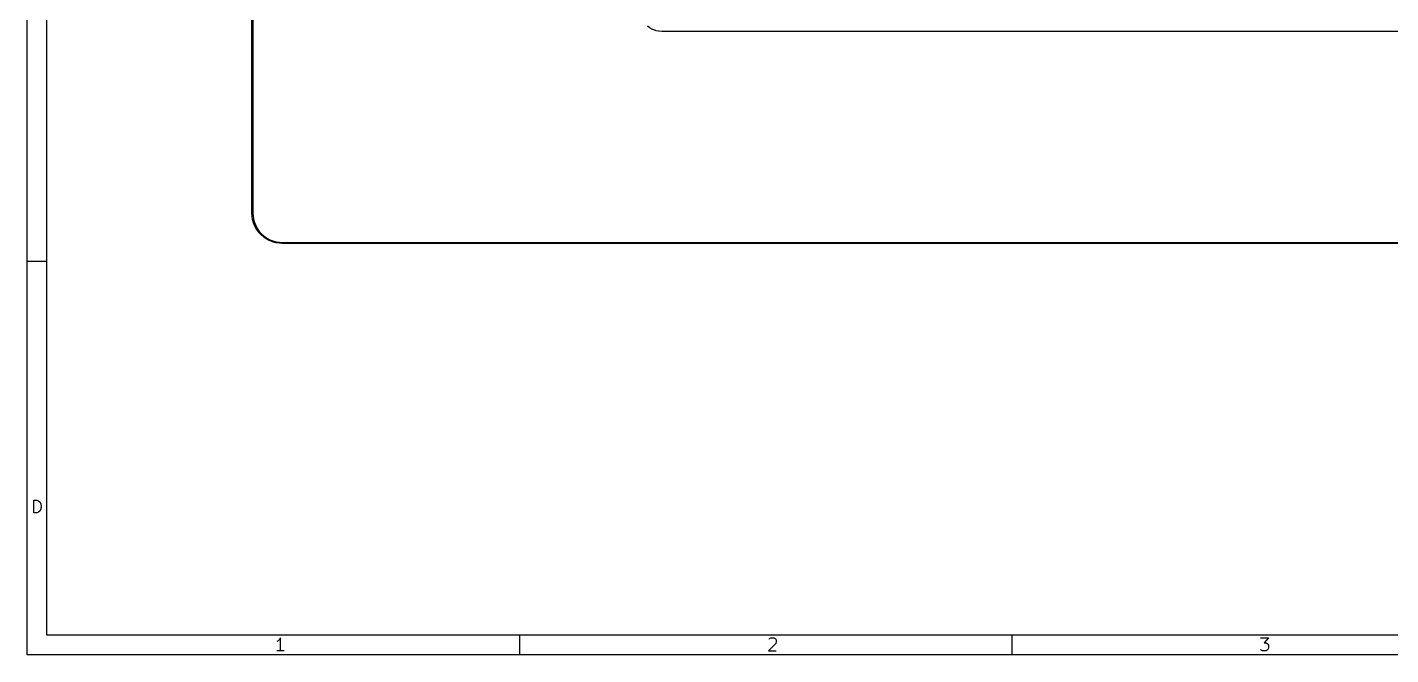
# Model space of a CAD drawing. Header units: inches. Extents: x 0.4 to 11.3, y -7.9 to -0.4.
# Drawn here: x 0.39 to 5.85, y -7.87 to -5.36 of the extents above; entities that cross this region are included whole.
import ezdxf

# ---------------------------------------------------------------- set-up
doc = ezdxf.new("R2010")
doc.units = ezdxf.units.IN
doc.header["$MEASUREMENT"] = 0
doc.layers.add('Adhesive', color=254, linetype='CONTINUOUS', true_color=0xb4dbd2)

msp = doc.modelspace()

# ---------------------------------------------------------------- linework, layer by layer
at = {"layer": 'Adhesive', "linetype": 'CONTINUOUS'}
for p, q in [((1.2924, -6.1086), (1.2924, -1.0513)), ((1.2964, -1.0513), (1.2964, -6.1086)), ((2.8835, -5.3667), (2.8745, -5.3599)), ((2.8841, -5.367), (2.8835, -5.3667)), ((2.8847, -5.3674), (2.8841, -5.367)), ((2.8945, -5.3728), (2.8847, -5.3674)), ((2.8952, -5.3731), (2.8945, -5.3728)), ((2.8958, -5.3734), (2.8952, -5.3731)), ((2.9063, -5.3773), (2.8958, -5.3734)), ((2.907, -5.3775), (2.9063, -5.3773)), ((2.9077, -5.3777), (2.907, -5.3775)), ((2.9186, -5.3801), (2.9077, -5.3777)), ((2.9193, -5.3802), (2.9186, -5.3801)), ((2.92, -5.3803), (2.9193, -5.3802)), ((2.9312, -5.3811), (2.92, -5.3803)), ((2.9316, -5.3811), (2.9312, -5.3811)), ((2.9319, -5.3811), (2.9316, -5.3811)), ((8.9162, -5.3811), (2.9319, -5.3811)), ((1.2924, -6.1087), (1.2924, -6.1086)), ((1.2929, -6.119), (1.2924, -6.1087)), ((1.2924, -6.1087), (1.2924, -6.1087)), ((1.2929, -6.1191), (1.2929, -6.119)), ((1.2929, -6.1192), (1.2929, -6.1191)), ((1.2949, -6.1328), (1.2929, -6.1192)), ((1.2949, -6.1329), (1.2949, -6.1328)), ((1.2949, -6.133), (1.2949, -6.1329)), ((1.2985, -6.1463), (1.2949, -6.133)), ((1.2964, -6.1086), (1.2968, -6.1188)), ((1.2968, -6.1188), (1.2988, -6.1321)), ((1.2986, -6.1464), (1.2985, -6.1463)), ((1.2986, -6.1465), (1.2986, -6.1464)), ((1.3036, -6.1593), (1.2986, -6.1465)), ((1.2988, -6.1321), (1.3023, -6.1452)), ((1.3023, -6.1452), (1.3073, -6.1577)), ((1.3037, -6.1594), (1.3036, -6.1593)), ((1.3037, -6.1595), (1.3037, -6.1594)), ((1.3103, -6.1716), (1.3037, -6.1595)), ((1.3073, -6.1577), (1.3137, -6.1696)), ((1.3103, -6.1717), (1.3103, -6.1716)), ((1.3104, -6.1718), (1.3103, -6.1717)), ((1.3183, -6.183), (1.3104, -6.1718)), ((1.3137, -6.1696), (1.3214, -6.1807)), ((1.3183, -6.1831), (1.3183, -6.183)), ((1.3184, -6.1832), (1.3183, -6.1831)), ((1.3275, -6.1935), (1.3184, -6.1832)), ((1.3214, -6.1807), (1.3304, -6.1908)), ((1.3276, -6.1935), (1.3275, -6.1935)), ((1.3277, -6.1936), (1.3276, -6.1935)), ((1.338, -6.2028), (1.3277, -6.1936)), ((1.3304, -6.1908), (1.3405, -6.1997)), ((1.3381, -6.2028), (1.338, -6.2028)), ((1.3381, -6.2029), (1.3381, -6.2028)), ((1.3494, -6.2108), (1.3381, -6.2029)), ((1.3405, -6.1997), (1.3516, -6.2075)), ((1.3495, -6.2108), (1.3494, -6.2108)), ((1.3496, -6.2109), (1.3495, -6.2108)), ((1.3617, -6.2174), (1.3496, -6.2109)), ((1.3516, -6.2075), (1.3634, -6.2139)), ((1.3634, -6.2139), (1.376, -6.2189)), ((1.3618, -6.2175), (1.3617, -6.2174)), ((1.3619, -6.2175), (1.3618, -6.2175)), ((1.3746, -6.2226), (1.3619, -6.2175)), ((1.3748, -6.2226), (1.3746, -6.2226)), ((1.3749, -6.2227), (1.3748, -6.2226)), ((1.3881, -6.2262), (1.3749, -6.2227)), ((1.376, -6.2189), (1.389, -6.2224)), ((1.3882, -6.2262), (1.3881, -6.2262)), ((1.3884, -6.2263), (1.3882, -6.2262)), ((1.4019, -6.2283), (1.3884, -6.2263)), ((1.389, -6.2224), (1.4024, -6.2243)), ((1.402, -6.2283), (1.4019, -6.2283)), ((1.4021, -6.2283), (1.402, -6.2283)), ((1.4124, -6.2287), (1.4021, -6.2283)), ((1.4024, -6.2243), (1.4126, -6.2248)), ((1.4125, -6.2287), (1.4124, -6.2287)), ((10.4356, -6.2287), (1.4125, -6.2287)), ((1.4125, -6.2287), (1.4125, -6.2287)), ((1.4126, -6.2248), (10.4356, -6.2248))]:
    msp.add_line(p, q, dxfattribs=at)
at = {"layer": 'BLACK', "linetype": 'CONTINUOUS'}
for p, q in [((0.3937, -7.8743), (0.3937, -0.3937)), ((0.4724, -7.7956), (0.4724, -0.4724)), ((0.3937, -6.2992), (0.4724, -6.2992)), ((0.4197, -7.3068), (0.4197, -7.2557)), ((0.4197, -7.2557), (0.4319, -7.2557)), ((0.4319, -7.2557), (0.4392, -7.2581)), ((0.4392, -7.3044), (0.4319, -7.3068)), ((0.4392, -7.2581), (0.444, -7.263)), ((0.444, -7.2995), (0.4392, -7.3044)), ((0.444, -7.263), (0.4465, -7.2678)), ((0.4465, -7.2946), (0.444, -7.2995)), ((0.4465, -7.2678), (0.4489, -7.2776)), ((0.4489, -7.2849), (0.4465, -7.2946)), ((0.4489, -7.2776), (0.4489, -7.2849)), ((0.4319, -7.3068), (0.4197, -7.3068)), ((11.2206, -7.7956), (0.4724, -7.7956)), ((2.3622, -7.7956), (2.3622, -7.8743)), ((4.3307, -7.7956), (4.3307, -7.8743)), ((1.3965, -7.8193), (1.3916, -7.8217)), ((1.4013, -7.8144), (1.3965, -7.8193)), ((1.4062, -7.8071), (1.4013, -7.8144)), ((1.4062, -7.8583), (1.4062, -7.8071)), ((3.3869, -7.8291), (3.3577, -7.8583)), ((3.3601, -7.812), (3.3625, -7.8096)), ((3.3625, -7.8096), (3.3674, -7.8071)), ((3.3674, -7.8071), (3.3796, -7.8071)), ((3.3796, -7.8071), (3.3845, -7.8096)), ((3.3845, -7.8096), (3.3869, -7.812)), ((3.3869, -7.812), (3.3893, -7.8169)), ((3.3893, -7.8217), (3.3869, -7.8291)), ((3.3893, -7.8169), (3.3893, -7.8217)), ((5.3262, -7.8071), (5.3578, -7.8071)), ((5.3578, -7.8071), (5.3408, -7.8266)), ((5.3408, -7.8266), (5.3481, -7.8266)), ((5.3481, -7.8266), (5.353, -7.8291)), ((5.353, -7.8291), (5.3554, -7.8315)), ((5.3554, -7.8315), (5.3578, -7.8364)), ((5.3578, -7.8486), (5.3554, -7.8534)), ((5.3578, -7.8364), (5.3578, -7.8486)), ((11.2993, -7.8743), (0.3937, -7.8743)), ((1.4208, -7.8583), (1.3916, -7.8583)), ((3.3577, -7.8583), (3.3893, -7.8583)), ((5.3286, -7.8559), (5.3262, -7.8534)), ((5.3335, -7.8583), (5.3286, -7.8559)), ((5.3481, -7.8583), (5.3335, -7.8583)), ((5.353, -7.8559), (5.3481, -7.8583)), ((5.3554, -7.8534), (5.353, -7.8559))]:
    msp.add_line(p, q, dxfattribs=at)

doc.saveas('drawing.dxf')
